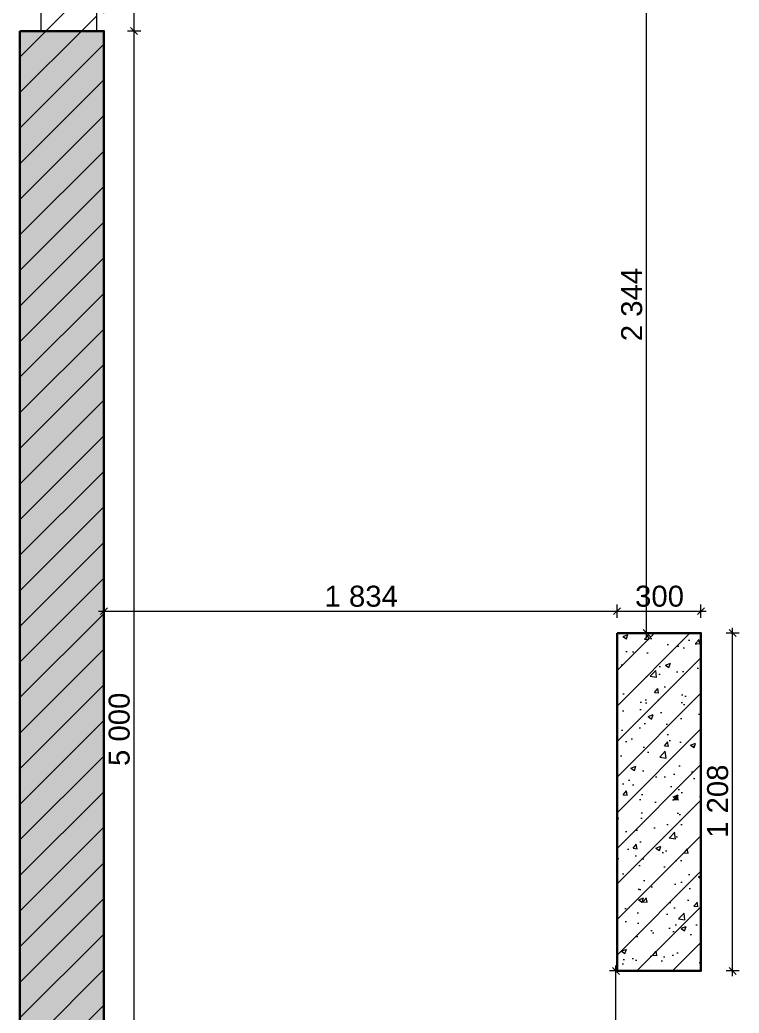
# Model space of a CAD drawing. Header units: millimetres. Extents: x 2336463 to 2579121, y 595385 to 778077.
# Drawn here: x 2451613 to 2454183, y 738652 to 742204 of the extents above; entities that cross this region are included whole.
import ezdxf

# ---------------------------------------------------------------- set-up
doc = ezdxf.new("R2010")
doc.units = ezdxf.units.MM
doc.header["$MEASUREMENT"] = 0
doc.layers.add('+обмер', color=7, linetype='Continuous')
doc.layers.add('сит план', color=7, linetype='Continuous')
doc.layers.add('+обмер_Ном._пера__242', color=7, linetype='Continuous', lineweight=13, true_color=0x1b55b5)
doc.layers.add('сит план_Ном._пера__87', color=7, linetype='Continuous', lineweight=20, true_color=0x6a6a6a)
doc.layers.add('сит план_Ном._пера__1', color=7, linetype='Continuous', lineweight=13)
doc.layers.add('сит план_Ном._пера__21', color=7, linetype='Continuous', lineweight=30)
doc.styles.add('СГЕНЕРИР_СТИЛЬ_1', font='arial.ttf')
doc.dimstyles.new('СГЕНЕРИР_СТИЛЬ__1', dxfattribs={"dimtxt": 75, "dimasz": 23.75, "dimexe": 0.18, "dimexo": 300, "dimgap": 0, "dimtad": 1, "dimtih": 1, "dimtoh": 1, "dimdec": 0, "dimzin": 0, "dimdsep": 46, "dimtxsty": 'СГЕНЕРИР_СТИЛЬ_1', "dimblk": 'ARROWHEAD_6', "dimblk1": 'ARROWHEAD_6', "dimblk2": 'ARROWHEAD_6', "dimcen": 0.09, "dimclrd": 256, "dimclre": 256, "dimclrt": 256, "dimazin": 0, "dimtfac": 1, "dimtdec": 4, "dimtmove": 0, "dimatfit": 3, "dimfxl": 0, "dimtolj": 1, "dimtzin": 0, "dimarcsym": 0})
doc.dimstyles.new('СГЕНЕРИР_СТИЛЬ__2', dxfattribs={"dimtxt": 75, "dimasz": 23.75, "dimexe": 0.18, "dimexo": 300, "dimgap": 0, "dimtad": 1, "dimdec": 0, "dimzin": 0, "dimdsep": 46, "dimtxsty": 'СГЕНЕРИР_СТИЛЬ_1', "dimblk": 'ARROWHEAD_6', "dimblk1": 'ARROWHEAD_6', "dimblk2": 'ARROWHEAD_6', "dimcen": 0.09, "dimclrd": 256, "dimclre": 256, "dimclrt": 256, "dimazin": 0, "dimtfac": 1, "dimtdec": 4, "dimtmove": 0, "dimatfit": 3, "dimfxl": 0, "dimtolj": 1, "dimtzin": 0, "dimarcsym": 0})
doc.dimstyles.new('СГЕНЕРИР_СТИЛЬ__4', dxfattribs={"dimtxt": 75, "dimasz": 23.75, "dimexe": 0.18, "dimexo": 300, "dimgap": 0, "dimtad": 1, "dimtih": 1, "dimtoh": 1, "dimdec": 0, "dimzin": 0, "dimdsep": 46, "dimtxsty": 'СГЕНЕРИР_СТИЛЬ_1', "dimblk": 'ARROWHEAD_6', "dimblk1": 'ARROWHEAD_6', "dimblk2": 'ARROWHEAD_6', "dimcen": 0.09, "dimclrd": 256, "dimclre": 256, "dimclrt": 256, "dimazin": 0, "dimtfac": 1, "dimtdec": 4, "dimtmove": 2, "dimatfit": 3, "dimfxl": 0, "dimtolj": 1, "dimtzin": 0, "dimarcsym": 0})
pattern_1 = [(45, (2086872.015, 585813.69), (-63.639609, 63.639609), [])]
pattern_2 = [(50, (2086872.01, 585813.69), (-182.18467, 15.939086), [19.05, -209.55]), (355, (2086872.01, 585813.69), (-35.24342, 191.056845), [15.24, -167.64058]), (100.451445, (2086887.2, 585812.36), (146.94125, 175.11775), [16.19001, -178.090245]), (46.1842, (2086872.01, 585864.49), (-271.07904, 42.04233), [28.575, -314.325]), (96.63556, (2086894.6, 585860.98), (237.40413, 247.42612), [24.28502, -267.1356]), (351.18415, (2086872.01, 585864.49), (237.40413, 247.42612), [22.85997, -251.45973]), (21, (2086897.41, 585851.79), (-151.61439, 102.2652), [19.05, -209.55]), (326, (2086897.41, 585851.79), (61.80203, 184.18797), [15.24, -167.64]), (71.451445, (2086910.05, 585843.26), (213.41642, 81.92277), [16.19001, -178.08994]), (37.5, (2086872.015, 585813.686), (3.088603, 84.555039), [0, -165.608, 0, -170.18, 0, -168.275]), (7.5, (2086872.015, 585813.69), (66.819663, 100.180575), [0, -97.028, 0, -161.798, 0, -64.135]), (327.5, (2086815.37, 585813.686), (-135.590595, 5.728744), [0, -63.5, 0, -198.12, 0, -262.89]), (317.5, (2086789.97, 585813.69), (148.12918, 25.42649), [0, -82.55, 0, -131.572, 0, -186.69])]

# ---------------------------------------------------------------- blocks, each defined once
blk = doc.blocks.new('Стена_60', base_point=(2451687.9, 744619.5))
at = {"layer": 'сит план_Ном._пера__87', "linetype": 'Continuous', "lineweight": 20, "true_color": 0x6a6a6a}
h = blk.add_hatch(dxfattribs=at)
h.set_pattern_fill('Блоки_Бетонные_Эффективные', color=251, style=0, pattern_type=2)
h.set_pattern_definition(pattern_1)
h.paths.add_polyline_path([(2451687.9, 744619.5), (2451687.9, 742163.9), (2451887.9, 742163.9), (2451887.9, 744619.5)])
at = {"layer": 'сит план_Ном._пера__1', "color": 7, "linetype": 'Continuous', "lineweight": 13, "flags": 128}
for points in [[(2451687.9, 744619.5), (2451687.9, 742163.9)], [(2451887.9, 742163.9), (2451887.9, 744619.5)], [(2451687.9, 742163.9), (2451887.9, 742163.9)]]:
    blk.add_lwpolyline(points, dxfattribs=at)
blk = doc.blocks.new('Стена_70', base_point=(2451612.9, 742163.9))
at = {"layer": 'сит план_Ном._пера__87', "linetype": 'Continuous', "lineweight": 20, "true_color": 0x6a6a6a}
h = blk.add_hatch(dxfattribs=at)
h.set_pattern_fill('Блоки_Бетонные_Эффективные', color=251, style=0, pattern_type=2)
h.set_pattern_definition(pattern_1)
h.paths.add_polyline_path([(2451612.9, 742163.9), (2451612.9, 737163.9), (2451912.9, 737163.9), (2451912.9, 742163.9)])
at = {"layer": 'сит план_Ном._пера__1', "color": 7, "linetype": 'Continuous', "lineweight": 13, "flags": 128}
for points in [[(2451612.9, 742163.9), (2451612.9, 737163.9)], [(2451912.9, 742163.9), (2451612.9, 742163.9)], [(2451912.9, 737163.9), (2451912.9, 742163.9)], [(2451612.9, 737163.9), (2451912.9, 737163.9)]]:
    blk.add_lwpolyline(points, dxfattribs=at)
blk = doc.blocks.new('Стена_71', base_point=(2453746.6, 740010.9))
at = {"layer": 'сит план_Ном._пера__87', "linetype": 'Continuous', "lineweight": 20, "true_color": 0x6a6a6a}
h = blk.add_hatch(dxfattribs=at)
h.set_pattern_fill('Блоки_Бетонные_Эффективные', color=251, style=0, pattern_type=2)
h.set_pattern_definition(pattern_1)
h.paths.add_polyline_path([(2453746.6, 740010.9), (2453746.6, 738802.9), (2454046.6, 738802.9), (2454046.6, 740010.9)])
at = {"layer": 'сит план_Ном._пера__1', "color": 7, "linetype": 'Continuous', "lineweight": 13, "flags": 128}
for points in [[(2453746.6, 740010.9), (2453746.6, 738802.9)], [(2454046.6, 740010.9), (2453746.6, 740010.9)], [(2454046.6, 738802.9), (2454046.6, 740010.9)], [(2453746.6, 738802.9), (2454046.6, 738802.9)]]:
    blk.add_lwpolyline(points, dxfattribs=at)
blk = doc.blocks.new('*D2077', base_point=(2086872, 585813.7))
at = {"layer": '+обмер_Ном._пера__242', "color": 152, "linetype": 'Continuous', "lineweight": 13, "true_color": 0x1b55b5}
for p, q in [((2452044.6, 742163.9), (2451997.7, 742163.9)), ((2452008.6, 742176.4), (2452033.6, 742151.4)), ((2452021.1, 737163.9), (2452021.1, 742163.9)), ((2452044.6, 737163.9), (2451997.7, 737163.9)), ((2452008.6, 737176.4), (2452033.6, 737151.4))]:
    blk.add_line(p, q, dxfattribs=at)
at = {"layer": '+обмер_Ном._пера__242', "color": 152, "lineweight": 13, "true_color": 0x1b55b5, "insert": (2452006.1, 739535.7), "char_height": 75, "attachment_point": 7, "rotation": 90, "style": 'СГЕНЕРИР_СТИЛЬ_1'}
blk.add_mtext('\\A1;{\\pql;\\fArial|b0|i0|c204|p38;5\xa0000}', dxfattribs=at)
blk = doc.blocks.new('ARROWHEAD_6')
at = {"color": 0, "linetype": 'Continuous', "lineweight": 0}
for p, q in [((0, 0), (-1, 0)), ((-0.5, -0.5), (0.5, 0.5))]:
    blk.add_line(p, q, dxfattribs=at)
blk = doc.blocks.new('*D2078', base_point=(2086872, 585813.7))
at = {"layer": '+обмер_Ном._пера__242', "color": 152, "linetype": 'Continuous', "lineweight": 13, "true_color": 0x1b55b5}
for p, q in [((2452008.6, 744832), (2452033.6, 744807)), ((2452044.6, 744819.5), (2451997.7, 744819.5)), ((2452021.1, 742163.9), (2452021.1, 744819.5)), ((2452044.6, 742163.9), (2451997.7, 742163.9)), ((2452008.6, 742176.4), (2452033.6, 742151.4))]:
    blk.add_line(p, q, dxfattribs=at)
at = {"layer": '+обмер_Ном._пера__242', "color": 152, "lineweight": 13, "true_color": 0x1b55b5, "insert": (2452006.1, 743363.5), "char_height": 75, "attachment_point": 7, "rotation": 90, "style": 'СГЕНЕРИР_СТИЛЬ_1'}
blk.add_mtext('\\A1;{\\pql;\\fArial|b0|i0|c204|p38;2\xa0656}', dxfattribs=at)
blk = doc.blocks.new('*D2130', base_point=(2086872, 585813.7))
at = {"layer": '+обмер_Ном._пера__242', "color": 152, "linetype": 'Continuous', "lineweight": 13, "true_color": 0x1b55b5}
for p, q in [((2453875.9, 742355.1), (2453829.1, 742355.1)), ((2453840, 742367.6), (2453865, 742342.6)), ((2453852.5, 740010.9), (2453852.5, 742355.1)), ((2453875.9, 740010.9), (2453829.1, 740010.9)), ((2453840, 740023.4), (2453865, 739998.4)), ((2453852.5, 739992.1), (2453852.5, 740010.9))]:
    blk.add_line(p, q, dxfattribs=at)
at = {"layer": '+обмер_Ном._пера__242', "color": 152, "lineweight": 13, "true_color": 0x1b55b5, "insert": (2453837.5, 741054.8), "char_height": 75, "attachment_point": 7, "rotation": 90, "style": 'СГЕНЕРИР_СТИЛЬ_1'}
blk.add_mtext('\\A1;{\\pql;\\fArial|b0|i0|c204|p38;2\xa0344}', dxfattribs=at)
blk = doc.blocks.new('*D2132', base_point=(2086872, 585813.7))
at = {"layer": '+обмер_Ном._пера__242', "color": 152, "linetype": 'Continuous', "lineweight": 13, "true_color": 0x1b55b5}
for p, q in [((2451887.9, 742228.1), (2451887.9, 742275)), ((2451912.9, 742228.1), (2451912.9, 742275)), ((2451869.1, 742251.5), (2451887.9, 742251.5)), ((2451875.4, 742239), (2451900.4, 742264)), ((2451887.9, 742251.5), (2451912.9, 742251.5)), ((2451925.4, 742264), (2451900.4, 742239)), ((2451912.9, 742251.5), (2451931.6, 742251.5))]:
    blk.add_line(p, q, dxfattribs=at)
at = {"layer": '+обмер_Ном._пера__242', "color": 152, "lineweight": 13, "true_color": 0x1b55b5, "insert": (2451892.4, 742266.5), "char_height": 75, "attachment_point": 7, "style": 'СГЕНЕРИР_СТИЛЬ_1'}
blk.add_mtext('\\A1;{\\pql;\\fArial|b0|i0|c204|p38;25}', dxfattribs=at)
blk = doc.blocks.new('*D2133', base_point=(2086872, 585813.7))
at = {"layer": '+обмер_Ном._пера__242', "color": 152, "linetype": 'Continuous', "lineweight": 13, "true_color": 0x1b55b5}
for p, q in [((2451925.4, 740101.9), (2451900.4, 740076.9)), ((2451912.9, 740066), (2451912.9, 740112.9)), ((2453759.1, 740101.9), (2453734.1, 740076.9)), ((2453746.6, 740066), (2453746.6, 740112.9)), ((2451894.1, 740089.4), (2451912.9, 740089.4)), ((2451912.9, 740089.4), (2453746.6, 740089.4))]:
    blk.add_line(p, q, dxfattribs=at)
at = {"layer": '+обмер_Ном._пера__242', "color": 152, "lineweight": 13, "true_color": 0x1b55b5, "insert": (2452701.5, 740104.4), "char_height": 75, "attachment_point": 7, "style": 'СГЕНЕРИР_СТИЛЬ_1'}
blk.add_mtext('\\A1;{\\pql;\\fArial|b0|i0|c204|p38;1\xa0834}', dxfattribs=at)
blk = doc.blocks.new('*D2134', base_point=(2086872, 585813.7))
at = {"layer": '+обмер_Ном._пера__242', "color": 152, "linetype": 'Continuous', "lineweight": 13, "true_color": 0x1b55b5}
for p, q in [((2453759.1, 740101.9), (2453734.1, 740076.9)), ((2453746.6, 740066), (2453746.6, 740112.9)), ((2454034.1, 740076.9), (2454059.1, 740101.9)), ((2454046.6, 740066), (2454046.6, 740112.9)), ((2453746.6, 740089.4), (2454046.6, 740089.4)), ((2454046.6, 740089.4), (2454065.4, 740089.4))]:
    blk.add_line(p, q, dxfattribs=at)
at = {"layer": '+обмер_Ном._пера__242', "color": 152, "lineweight": 13, "true_color": 0x1b55b5, "insert": (2453811.2, 740104.4), "char_height": 75, "attachment_point": 7, "style": 'СГЕНЕРИР_СТИЛЬ_1'}
blk.add_mtext('\\A1;{\\pql;\\fArial|b0|i0|c204|p38;300}', dxfattribs=at)
blk = doc.blocks.new('*D2135', base_point=(2086872, 585813.7))
at = {"layer": '+обмер_Ном._пера__242', "color": 152, "linetype": 'Continuous', "lineweight": 13, "true_color": 0x1b55b5}
for p, q in [((2454159.5, 740010.9), (2454159.5, 740029.6)), ((2454183, 740010.9), (2454136.1, 740010.9)), ((2454172, 739998.4), (2454147, 740023.4)), ((2454159.5, 738802.9), (2454159.5, 740010.9)), ((2454183, 738802.9), (2454136.1, 738802.9)), ((2454147, 738815.4), (2454172, 738790.4)), ((2454159.5, 738784.1), (2454159.5, 738802.9))]:
    blk.add_line(p, q, dxfattribs=at)
at = {"layer": '+обмер_Ном._пера__242', "color": 152, "lineweight": 13, "true_color": 0x1b55b5, "insert": (2454144.5, 739278.6), "char_height": 75, "attachment_point": 7, "rotation": 90, "style": 'СГЕНЕРИР_СТИЛЬ_1'}
blk.add_mtext('\\A1;{\\pql;\\fArial|b0|i0|c204|p38;1\xa0208}', dxfattribs=at)
blk = doc.blocks.new('*D2136', base_point=(2086872, 585813.7))
at = {"layer": '+обмер_Ном._пера__242', "color": 152, "linetype": 'Continuous', "lineweight": 13, "true_color": 0x1b55b5}
for p, q in [((2453743, 738802.9), (2453743, 738821.6)), ((2453766.5, 738802.9), (2453719.6, 738802.9)), ((2453755.5, 738790.4), (2453730.5, 738815.4)), ((2453743, 735952.9), (2453743, 738802.9)), ((2453766.5, 735952.9), (2453719.6, 735952.9)), ((2453730.5, 735965.4), (2453755.5, 735940.4)), ((2453743, 735934.1), (2453743, 735952.9))]:
    blk.add_line(p, q, dxfattribs=at)
at = {"layer": '+обмер_Ном._пера__242', "color": 152, "lineweight": 13, "true_color": 0x1b55b5, "insert": (2453728, 737249.6), "char_height": 75, "attachment_point": 7, "rotation": 90, "style": 'СГЕНЕРИР_СТИЛЬ_1'}
blk.add_mtext('\\A1;{\\pql;\\fArial|b0|i0|c204|p38;2\xa0850}', dxfattribs=at)

msp = doc.modelspace()

# ---------------------------------------------------------------- hatches: boundary and pattern name
at = {"layer": 'сит план_Ном._пера__1', "linetype": 'Continuous', "lineweight": 13}
h = msp.add_hatch(dxfattribs=at)
h.set_pattern_fill('AR_CONC', style=0, pattern_type=2)
h.set_pattern_definition(pattern_2)
h.paths.add_polyline_path([(2451612.9, 742163.9), (2451912.9, 742163.9), (2451912.9, 737163.9), (2451612.9, 737163.9)])
h = msp.add_hatch(dxfattribs=at)
h.set_pattern_fill('AR_CONC', style=0, pattern_type=2)
h.set_pattern_definition(pattern_2)
h.paths.add_polyline_path([(2453746.6, 740010.9), (2454046.6, 740010.9), (2454046.6, 738802.9), (2453746.6, 738802.9)])

# ---------------------------------------------------------------- linework, layer by layer
at = {"layer": 'сит план_Ном._пера__21', "color": 7, "linetype": 'Continuous', "lineweight": 30, "flags": 128}
for points in [[(2451612.9, 742163.9), (2451912.9, 742163.9), (2451912.9, 737163.9), (2451612.9, 737163.9)], [(2453746.6, 740010.9), (2454046.6, 740010.9), (2454046.6, 738802.9), (2453746.6, 738802.9)]]:
    msp.add_lwpolyline(points, close=True, dxfattribs=at)

# ---------------------------------------------------------------- block references
at = {"layer": 'сит план', "color": 7, "lineweight": 13}
for name, p in [('Стена_60', (2451687.9, 744619.5)), ('Стена_70', (2451612.9, 742163.9)), ('Стена_71', (2453746.6, 740010.9))]:
    msp.add_blockref(name, p, dxfattribs=at)

# ---------------------------------------------------------------- dimensions: what is measured, and where the dimension line sits
at = {"layer": '+обмер', "color": 152, "linetype": 'Continuous', "lineweight": 13, "true_color": 0x1b55b5}
for base, p1, p2, picture, middle in [((2452021.1, 744819.5), (2451887.9, 742163.9), (2451887.9, 744819.5), '*D2078', (2451968.6, 743492.3)), ((2453852.5, 742355.1), (2453746.6, 740010.9), (2453951.8, 742355.1), '*D2130', (2453800, 741183.6)), ((2452021.1, 742163.9), (2451912.9, 737163.9), (2451887.9, 742163.9), '*D2077', (2451968.6, 739664.5)), ((2454159.5, 740010.9), (2454046.6, 738802.9), (2454046.6, 740010.9), '*D2135', (2454107, 739407.5)), ((2453743, 738802.9), (2453906.8, 735952.9), (2453746.6, 738802.9), '*D2136', (2453690.5, 737378.5))]:
    dim = msp.add_linear_dim(base=base, p1=p1, p2=p2, angle=90, dimstyle='СГЕНЕРИР_СТИЛЬ__2', dxfattribs=at)
    dim.commit()
    dim.dimension.update_dxf_attribs({"geometry": picture, "text_midpoint": middle, "dimtype": 160, "text_rotation": 90})
for base, p1, p2, dimstyle, picture, middle in [((2451912.9, 742251.5), (2451887.9, 742163.9), (2451912.9, 742163.9), 'СГЕНЕРИР_СТИЛЬ__4', '*D2132', (2451949.6, 742304)), ((2453746.6, 740089.4), (2451912.9, 739663.9), (2453746.6, 740010.9), 'СГЕНЕРИР_СТИЛЬ__1', '*D2133', (2452830.4, 740141.9)), ((2454046.6, 740089.4), (2453746.6, 740010.9), (2454046.6, 740010.9), 'СГЕНЕРИР_СТИЛЬ__1', '*D2134', (2453897, 740141.9))]:
    dim = msp.add_linear_dim(base=base, p1=p1, p2=p2, dimstyle=dimstyle, dxfattribs=at)
    dim.commit()
    dim.dimension.update_dxf_attribs({"geometry": picture, "text_midpoint": middle, "dimtype": 160})

doc.saveas('drawing.dxf')
